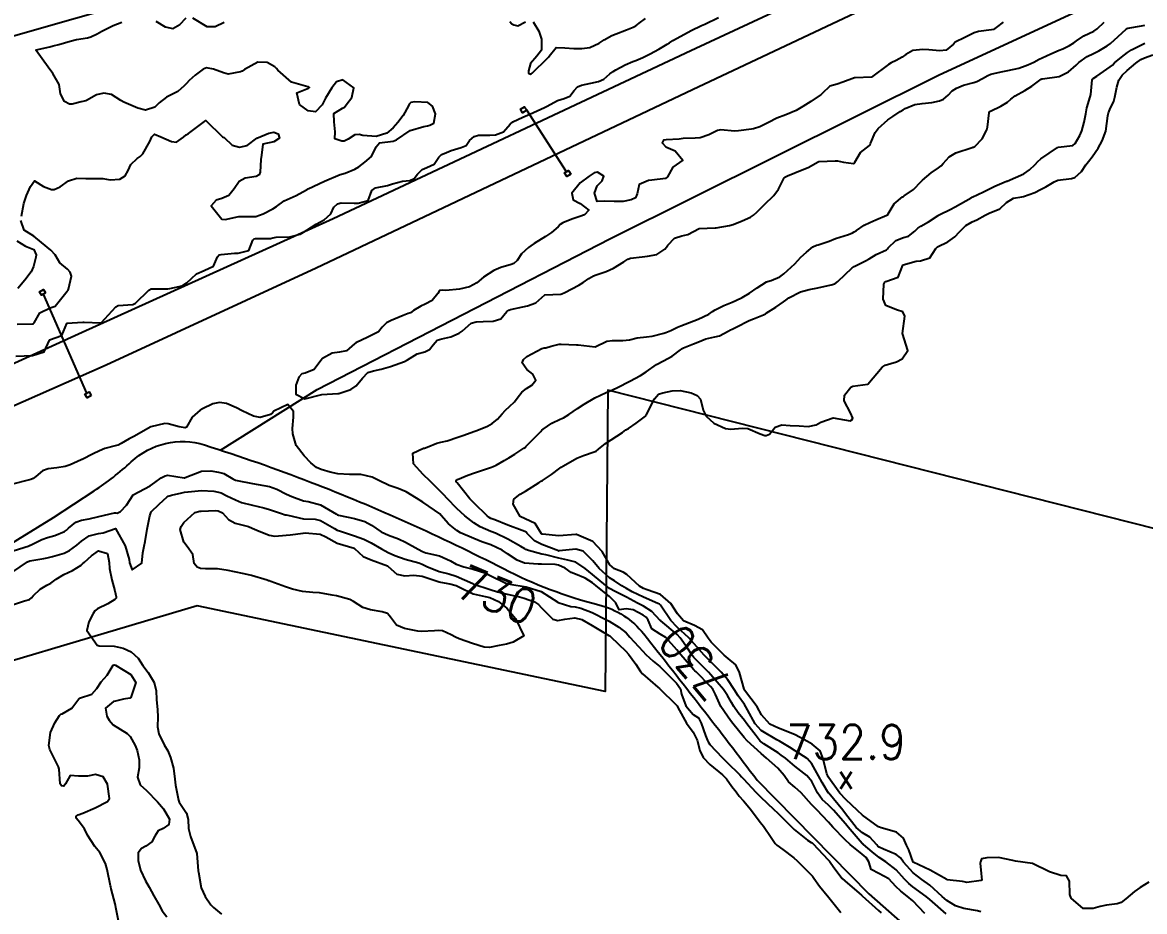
# Model space of a CAD drawing. Header units: metres. Extents: x 307586 to 320046, y 7427249 to 7434250.
# Drawn here: x 315065.7 to 315197.4, y 7432024.5 to 7432128.8 of the extents above; entities that cross this region are included whole.
import ezdxf
from ezdxf.enums import TextEntityAlignment as Align

# ---------------------------------------------------------------- set-up
doc = ezdxf.new("R2010")
doc.units = ezdxf.units.M
doc.header["$MEASUREMENT"] = 0
for name, color, linetype in [('Cotas', 45, 'Continuous'), ('Curvas de Nivel 1m', 11, 'Continuous'), ('Curvas de Nivel 5m', 15, 'Continuous'), ('Divisa', 42, 'FENCELINE2'), ('Hidrografia', 140, 'Continuous'), ('Linha Férrea', 20, 'Continuous'), ('Pontos Cotados', 45, 'Continuous'), ('Portico', 45, 'Continuous'), ('Vias Primárias', 230, 'Continuous')]:
    doc.layers.add(name, color=color, linetype=linetype)
doc.styles.add('Style-STANDARD', font='STANDARD.shx')
doc.linetypes.add('FENCELINE2', pattern='A,0.25,-0.1,[132,ltypeshp.shx,S=0.1,R=0,X=-0.1,Y=0],-0.1,1', length=1.45)

# ---------------------------------------------------------------- blocks, each defined once
blk = doc.blocks.new('ELVTXT_135')
at = {"layer": 'Pontos Cotados', "linetype": 'Continuous', "style": 'Style-STANDARD'}
for s, height, p in [('732.9', 4, (0, 4)), ('x', 3, (0, 0))]:
    blk.add_text(s, height=height, dxfattribs=at).set_placement(p, align=Align.MIDDLE_CENTER)

msp = doc.modelspace()

# ---------------------------------------------------------------- linework, layer by layer
at = {"layer": 'Curvas de Nivel 1m', "flags": 128}
for points, elevation in [([(315064.98, 7432089.64), (315066.91, 7432089.73), (315068.3, 7432090.15), (315068.9, 7432091.52), (315068.92, 7432091.54), (315068.93, 7432091.55), (315070.36, 7432092.08), (315070.95, 7432093.49), (315070.96, 7432093.5), (315072.81, 7432093.62), (315072.96, 7432093.63), (315074.88, 7432093.54), (315074.96, 7432093.57), (315076.69, 7432095.42), (315076.98, 7432095.6), (315078.67, 7432095.72), (315078.99, 7432095.86), (315080.55, 7432097.38), (315080.85, 7432097.53), (315081.01, 7432097.54), (315082.8, 7432097.56), (315083.01, 7432097.57), (315084.46, 7432097.89), (315085.02, 7432098.23), (315085.57, 7432098.77), (315086.17, 7432099.31), (315087.04, 7432099.68), (315088.13, 7432100.2), (315088.6, 7432101.28), (315088.82, 7432101.52), (315089.06, 7432101.58), (315090.6, 7432101.71), (315091.06, 7432101.74), (315092.29, 7432102.02), (315092.78, 7432103.23), (315092.91, 7432103.4), (315093.08, 7432103.44), (315094.84, 7432103.46), (315095.09, 7432103.51), (315095.49, 7432103.61), (315097.09, 7432103.65), (315098.31, 7432103.95), (315099.1, 7432104.41), (315100.19, 7432105.14), (315101.11, 7432105.63), (315101.91, 7432106.33), (315102.27, 7432107.12), (315102.71, 7432107.53), (315103.13, 7432107.63), (315104.64, 7432107.59), (315105.13, 7432107.58), (315106.3, 7432107.9), (315106.73, 7432109.07), (315107.16, 7432109.38), (315108.54, 7432109.66), (315109.16, 7432109.84), (315110.31, 7432110.17), (315111.17, 7432110.25), (315111.69, 7432110.48), (315112.07, 7432111), (315112.64, 7432111.54), (315113.18, 7432111.77), (315114.03, 7432112.15), (315114.58, 7432112.98), (315114.9, 7432113.28), (315115.21, 7432113.43), (315116.04, 7432113.78), (315117.21, 7432114.13), (315117.79, 7432114.36), (315118.19, 7432114.93), (315118.73, 7432115.42), (315119.23, 7432115.56), (315120.57, 7432115.57), (315121.23, 7432115.6), (315122.18, 7432115.95), (315122.95, 7432116.87), (315123.26, 7432117.14), (315124.45, 7432117.67), (315125.26, 7432118.02), (315126.99, 7432118.82), (315127.27, 7432118.97), (315128.48, 7432119.61), (315129.28, 7432119.86), (315129.94, 7432120.14), (315130.45, 7432120.79), (315130.85, 7432121.24), (315131.3, 7432121.42), (315132.42, 7432121.65), (315133.31, 7432121.86), (315133.94, 7432122.12), (315134.64, 7432122.74), (315135.01, 7432123.05), (315135.33, 7432123.24), (315136.43, 7432123.81), (315137.34, 7432124.21), (315137.69, 7432124.34), (315138.49, 7432124.69), (315139.07, 7432124.96), (315139.35, 7432125.1), (315140.37, 7432125.65), (315141.37, 7432126.25), (315141.62, 7432126.41), (315142.03, 7432126.65), (315143.38, 7432127.42), (315144.18, 7432127.83), (315145.39, 7432128.42), (315145.78, 7432128.6), (315147.4, 7432129.36)], 729), ([(315081.39, 7432128.95), (315082.47, 7432128.27), (315083.37, 7432128.07), (315084.19, 7432128.53), (315084.95, 7432129.33)], 728), ([(315085.67, 7432129.33), (315087.38, 7432128.32), (315088.35, 7432128.32), (315089.39, 7432128.83)], 728), ([(315125.63, 7432128.85), (315126.3, 7432127.76), (315126.63, 7432126.83), (315126.64, 7432125.55), (315126.08, 7432124.84), (315125.33, 7432123.96), (315125.08, 7432123.09), (315125.1, 7432122.85), (315125.32, 7432122.73), (315125.42, 7432122.75), (315125.53, 7432122.85), (315127.34, 7432124.58), (315127.46, 7432124.7), (315127.53, 7432124.82), (315128.34, 7432125.83), (315129.36, 7432125.79), (315130.43, 7432125.72), (315131.36, 7432125.73), (315132.28, 7432125.85), (315133.37, 7432126.34), (315133.62, 7432126.5), (315133.96, 7432126.74), (315134.86, 7432127.26), (315135.38, 7432127.46), (315136.6, 7432127.93), (315137.39, 7432128.24), (315137.7, 7432128.39), (315138.08, 7432128.69), (315138.83, 7432129.25)], 728), ([(315065.62, 7432106.07), (315065.92, 7432107.56), (315066.2, 7432108.49), (315066.67, 7432109.55), (315067.16, 7432110.21), (315068.2, 7432109.53), (315069.15, 7432109.19), (315069.45, 7432109.21), (315070.18, 7432109.5), (315071.16, 7432110.19), (315072.11, 7432110.53), (315073.16, 7432110.47), (315074.12, 7432110.5), (315075.16, 7432110.47), (315076.04, 7432110.31), (315077.16, 7432110.42), (315077.8, 7432110.78), (315078.12, 7432111.41), (315078.45, 7432112.14), (315079.19, 7432112.83), (315079.53, 7432113.06), (315079.87, 7432113.39), (315080.67, 7432114.83), (315080.92, 7432115.37), (315081.23, 7432115.7), (315081.99, 7432115.36), (315083.22, 7432114.82), (315083.8, 7432114.76), (315084.62, 7432115.34), (315084.96, 7432115.6), (315085.23, 7432115.77), (315087.24, 7432117.3), (315089.22, 7432115.37), (315089.28, 7432115.33), (315089.41, 7432115.28), (315090.34, 7432114.39), (315091.21, 7432114.17), (315092.1, 7432114.35), (315093.22, 7432115.23), (315094.64, 7432115.8), (315095.23, 7432115.92), (315095.73, 7432115.71), (315095.89, 7432115.2), (315095.22, 7432114.77), (315093.92, 7432114.51), (315093.76, 7432113.22), (315093.72, 7432112.7), (315093.62, 7432111.23), (315093.5, 7432110.9), (315093.17, 7432110.71), (315091.87, 7432110.54), (315091.16, 7432110.12), (315090.57, 7432109.26), (315089.93, 7432108.48), (315089.14, 7432108.13), (315088.47, 7432107.95), (315087.87, 7432107.29), (315089.11, 7432105.7), (315089.51, 7432105.67), (315091.11, 7432106.01), (315092.34, 7432106.01), (315093.11, 7432106.03), (315093.99, 7432106.35), (315095.12, 7432106.93), (315095.54, 7432107.2), (315096.44, 7432107.88), (315097.14, 7432108.17), (315097.84, 7432108.47), (315099.07, 7432109.16), (315099.15, 7432109.21), (315099.26, 7432109.26), (315101.16, 7432110.17), (315103, 7432110.94), (315103.17, 7432110.98), (315103.58, 7432111.11), (315104.71, 7432111.56), (315105.18, 7432111.86), (315105.88, 7432112.4), (315106.68, 7432113.07), (315107.21, 7432114.21), (315107.62, 7432114.66), (315109.22, 7432114.87), (315109.63, 7432115.03), (315111.23, 7432116.11), (315112.82, 7432116.58), (315113.24, 7432116.65), (315113.51, 7432116.72), (315113.98, 7432116.98), (315114.17, 7432118.07), (315113.85, 7432118.98), (315113.28, 7432119.41), (315111.75, 7432119.49), (315111.28, 7432119.38), (315111.1, 7432119.2), (315111.01, 7432119.02), (315110.4, 7432117.88), (315109.78, 7432117.03), (315109.24, 7432116.42), (315108.48, 7432115.8), (315107.23, 7432115.39), (315105.68, 7432115.53), (315105.23, 7432115.64), (315104.72, 7432115.6), (315103.95, 7432115.1), (315103.46, 7432114.87), (315103.22, 7432114.86), (315102.38, 7432115.12), (315102.41, 7432115.94), (315102.3, 7432117.12), (315102.26, 7432118.11), (315103.27, 7432118.72), (315103.53, 7432118.85), (315103.7, 7432119.11), (315104.38, 7432120), (315104.6, 7432121.1), (315103.31, 7432122.06), (315102.59, 7432121.83), (315102.02, 7432121.13), (315101.28, 7432119.89), (315100.88, 7432119.14), (315100.1, 7432118.31), (315099.26, 7432118.41), (315098.22, 7432119.17), (315097.94, 7432120.52), (315099.29, 7432121.08), (315099.4, 7432121.16), (315099.29, 7432121.22), (315099.22, 7432121.23), (315097.3, 7432121.79), (315095.71, 7432123.2), (315095.52, 7432123.4), (315095.33, 7432123.56), (315094.46, 7432124.09), (315093.33, 7432124.13), (315091.77, 7432123.25), (315091.5, 7432123.07), (315091.32, 7432122.98), (315089.87, 7432122.71), (315089.32, 7432122.87), (315088.14, 7432123.29), (315087.32, 7432123.47), (315086.94, 7432123.31), (315086.01, 7432122.62), (315085.3, 7432121.97), (315085, 7432121.63), (315084.72, 7432121.34), (315083.95, 7432120.68), (315083.28, 7432120.32), (315082.63, 7432120.01), (315081.77, 7432119.37), (315081.53, 7432119.11), (315081.26, 7432118.84), (315080.16, 7432118.49), (315079.26, 7432118.72), (315077.62, 7432119.42), (315077.28, 7432119.63), (315076.19, 7432120.35), (315075.28, 7432120.5), (315074.43, 7432120.31), (315073.27, 7432119.64), (315073.16, 7432119.59), (315072.63, 7432119.48), (315071.56, 7432119.19), (315071.27, 7432119.19), (315070.66, 7432119.5), (315070.19, 7432120.42), (315070.03, 7432121.51), (315069.31, 7432122.8), (315068.74, 7432123.53), (315067.34, 7432125.49), (315067.32, 7432125.52), (315067.31, 7432125.54), (315067.34, 7432125.58), (315068.94, 7432125.94), (315069.35, 7432126.03), (315070.02, 7432126.18), (315071.35, 7432126.58), (315072.07, 7432126.77), (315073.36, 7432126.97), (315073.75, 7432127.08), (315074.51, 7432127.46), (315075.06, 7432127.76), (315075.37, 7432127.92), (315076.39, 7432128.42), (315077.38, 7432128.8)], 728), ([(315180.77, 7432128.82), (315179.96, 7432128.19), (315179.63, 7432127.96), (315179.39, 7432127.9), (315177.87, 7432127.73), (315177.39, 7432127.58), (315176.03, 7432126.9), (315175.38, 7432126.58), (315175.16, 7432126.46), (315174.96, 7432126.25), (315174.09, 7432125.53), (315173.36, 7432125.46), (315172.07, 7432125.59), (315171.36, 7432125.62), (315170.19, 7432125.49), (315169.35, 7432125.04), (315168.94, 7432124.73), (315168.22, 7432124.33), (315167.64, 7432124.04), (315167.34, 7432123.86), (315165.32, 7432122.37), (315163.42, 7432122.29), (315163.32, 7432122.27), (315161.96, 7432121.77), (315161.31, 7432121.55), (315160.43, 7432121.31), (315159.53, 7432120.44), (315159.41, 7432120.32), (315159.29, 7432120.25), (315158.21, 7432119.52), (315157.28, 7432118.93), (315156.5, 7432118.47), (315155.27, 7432117.93), (315154.22, 7432117.54), (315153.26, 7432117.04), (315152.23, 7432116.53), (315151.49, 7432116.3), (315151.25, 7432116.26), (315149.72, 7432116.08), (315149.25, 7432116.05), (315147.64, 7432116.18), (315147.25, 7432116.13), (315146.24, 7432115.6), (315145.23, 7432115.24), (315144.65, 7432115.2), (315143.23, 7432115.17), (315142.77, 7432115.1), (315141.23, 7432115.03), (315140.93, 7432114.96), (315140.77, 7432114.66), (315141.22, 7432114.19), (315142.31, 7432113.74), (315143.2, 7432112.63), (315142.02, 7432111.82), (315141.41, 7432110.66), (315141.17, 7432110.49), (315139.57, 7432110.27), (315139.17, 7432110.23), (315138.08, 7432109.78), (315137.84, 7432108.69), (315137.64, 7432108.21), (315137.15, 7432107.97), (315136.2, 7432107.77), (315135.14, 7432107.79), (315134.05, 7432107.84), (315133.14, 7432107.77), (315132.84, 7432108.75), (315133.16, 7432109.63), (315133.72, 7432110.19), (315133.95, 7432110.74), (315133.18, 7432111.24), (315132.78, 7432111.16), (315132.22, 7432110.76), (315131.16, 7432109.98), (315130.18, 7432108.78), (315130.34, 7432107.98), (315131.14, 7432107.54), (315132.19, 7432106.76), (315131.67, 7432106.22), (315131.12, 7432106.02), (315130.19, 7432105.71), (315129.11, 7432105.27), (315128.81, 7432105.1), (315128.57, 7432104.81), (315127.78, 7432104.13), (315127.09, 7432103.68), (315125.78, 7432102.84), (315125.36, 7432102.57), (315125.08, 7432102.37), (315124.29, 7432101.63), (315123.77, 7432100.86), (315123.39, 7432100.52), (315123.05, 7432100.39), (315121.87, 7432100.05), (315121.04, 7432099.7), (315119.83, 7432098.91), (315119.03, 7432098.25), (315118.19, 7432097.76), (315117.02, 7432097.5), (315115.4, 7432097.35), (315115.02, 7432097.38), (315114.66, 7432097.33), (315114.45, 7432096.98), (315113.81, 7432096.17), (315112.99, 7432095.73), (315112.48, 7432095.5), (315111.62, 7432095), (315111.25, 7432094.73), (315110.98, 7432094.63), (315110.38, 7432094.42), (315108.97, 7432093.81), (315108.45, 7432093.56), (315107.93, 7432093.05), (315107.5, 7432092.51), (315106.95, 7432092.22), (315106.18, 7432091.83), (315104.93, 7432091.23), (315104.83, 7432091.19), (315104.69, 7432091.09), (315103.76, 7432090.26), (315102.92, 7432090.1), (315102.05, 7432089.99), (315100.92, 7432089.37), (315100.74, 7432089.13), (315099.96, 7432088.08), (315098.89, 7432087.66), (315098.5, 7432087.56), (315098.17, 7432087.17), (315097.8, 7432086.24), (315097.79, 7432085.17), (315098.86, 7432084.64), (315100.86, 7432085.13), (315102.73, 7432085.25), (315102.86, 7432085.27), (315104.25, 7432085.72), (315104.87, 7432086.17), (315105.64, 7432087.08), (315106.25, 7432087.71), (315106.9, 7432087.94), (315107.82, 7432088.13), (315108.9, 7432088.42), (315110.56, 7432089.02), (315110.92, 7432089.22), (315112.02, 7432089.9), (315112.92, 7432090.17), (315113.49, 7432090.42), (315113.92, 7432090.98), (315114.4, 7432091.52), (315114.94, 7432091.67), (315116, 7432091.9), (315116.95, 7432092.35), (315117.31, 7432092.58), (315117.71, 7432092.93), (315118.38, 7432093.51), (315118.97, 7432093.69), (315119.79, 7432093.73), (315120.97, 7432093.75), (315121.84, 7432094.02), (315122.57, 7432094.87), (315122.8, 7432095.05), (315122.99, 7432095.11), (315124.42, 7432095.43), (315124.99, 7432095.56), (315125.94, 7432095.9), (315127.01, 7432096.82), (315128.9, 7432096.92), (315129.01, 7432096.95), (315129.34, 7432097.11), (315131.02, 7432097.96), (315131.52, 7432098.27), (315132.19, 7432098.76), (315132.73, 7432099.06), (315133.04, 7432099.18), (315134.19, 7432099.59), (315135.05, 7432099.97), (315136.28, 7432100.71), (315136.74, 7432101.02), (315137.06, 7432101.14), (315138.43, 7432101.31), (315139.06, 7432101.36), (315140.16, 7432101.57), (315141.08, 7432102.18), (315141.3, 7432102.43), (315141.45, 7432102.65), (315142.23, 7432103.5), (315143.09, 7432103.76), (315143.8, 7432103.92), (315145.1, 7432104.61), (315147, 7432104.69), (315147.1, 7432104.7), (315148.69, 7432104.98), (315149.11, 7432105.09), (315150.17, 7432105.5), (315151.12, 7432105.95), (315151.47, 7432106.19), (315151.87, 7432106.53), (315153.15, 7432107.79), (315153.51, 7432108.15), (315153.87, 7432108.5), (315154.44, 7432109.22), (315155.05, 7432110.49), (315155.09, 7432110.57), (315155.18, 7432110.64), (315155.47, 7432110.78), (315157.19, 7432111.49), (315157.89, 7432111.76), (315159.08, 7432112.44), (315159.16, 7432112.48), (315159.2, 7432112.49), (315161.07, 7432112.55), (315161.2, 7432112.57), (315161.35, 7432112.57), (315162.05, 7432112.41), (315163.2, 7432112.23), (315163.31, 7432112.28), (315163.38, 7432112.39), (315164.04, 7432113.55), (315165.08, 7432114.37), (315165.16, 7432114.44), (315165.23, 7432114.6), (315165.75, 7432115.86), (315166.11, 7432116.36), (315167.26, 7432117.36), (315167.84, 7432117.76), (315168.71, 7432118.33), (315169.05, 7432118.55), (315169.28, 7432118.68), (315170.43, 7432119.16), (315171.28, 7432119.28), (315172.39, 7432119.39), (315173.29, 7432119.58), (315173.77, 7432119.78), (315174.31, 7432120.26), (315174.8, 7432120.76), (315175.31, 7432121.07), (315176.14, 7432121.41), (315177.32, 7432121.74), (315177.67, 7432121.86), (315178.34, 7432122.21), (315178.96, 7432122.57), (315179.33, 7432122.7), (315180.53, 7432122.99), (315181.33, 7432123.15), (315182.6, 7432123.43), (315183.34, 7432123.69), (315183.67, 7432123.81), (315184.38, 7432124.14), (315185, 7432124.48), (315185.35, 7432124.65), (315186.38, 7432125.09), (315187.36, 7432125.52), (315187.76, 7432125.7), (315188.55, 7432126.09), (315189.06, 7432126.4), (315189.38, 7432126.63), (315190.25, 7432127.21), (315191.39, 7432127.75), (315191.81, 7432128.05), (315192.64, 7432128.81)], 729), ([(315122.9, 7432128.88), (315123.15, 7432128.63), (315123.39, 7432128.49), (315123.86, 7432128.4), (315124.74, 7432128.86)], 728), ([(315178.15, 7432024.49), (315177.77, 7432024.59), (315176.15, 7432024.85), (315175.2, 7432025.19), (315174.17, 7432025.79), (315173.6, 7432026.26), (315172.19, 7432027.59), (315171.25, 7432028.28), (315170.2, 7432029.06), (315169.1, 7432030.31), (315168.73, 7432030.82), (315168.23, 7432031.21), (315166.74, 7432031.83), (315166.24, 7432032.08), (315166.09, 7432032.19), (315165.95, 7432032.34), (315165.12, 7432033.22), (315164.26, 7432033.75), (315163.55, 7432034.38), (315162.29, 7432035.98), (315161.95, 7432036.39), (315160.31, 7432038.38), (315160.3, 7432038.4), (315159.54, 7432039.63), (315159.13, 7432040.43), (315158.35, 7432041.85), (315157.78, 7432042.45), (315156.37, 7432043.36), (315155.71, 7432043.8), (315154.55, 7432044.49), (315154.38, 7432044.57), (315154.24, 7432044.64), (315152.4, 7432045.74), (315151.69, 7432046.52), (315150.77, 7432048.18), (315150.6, 7432048.53), (315150.44, 7432048.78), (315149.69, 7432049.79), (315149.22, 7432050.55), (315148.47, 7432051.67), (315147.7, 7432052.57), (315146.5, 7432053.79), (315146.1, 7432054.19), (315145.7, 7432054.59), (315144.52, 7432055.92), (315143.89, 7432056.62), (315142.55, 7432057.86), (315141.78, 7432058.64), (315140.57, 7432060.45), (315140.48, 7432060.56), (315140.28, 7432060.65), (315138.58, 7432061.37), (315137.27, 7432062.02), (315136.6, 7432062.38), (315136.05, 7432062.71), (315135.18, 7432063.29), (315134.61, 7432063.66), (315133.38, 7432064.74), (315132.64, 7432065.64), (315131.52, 7432066.76), (315130.66, 7432067.02), (315128.71, 7432066.8), (315128.66, 7432066.79), (315128.62, 7432066.8), (315126.66, 7432067.55), (315125.82, 7432067.98), (315124.95, 7432068.85), (315124.82, 7432068.99), (315124.68, 7432069.07), (315124.35, 7432069.18), (315122.68, 7432069.83), (315121.13, 7432070.44), (315120.69, 7432070.62), (315120.5, 7432070.71), (315120.25, 7432070.9), (315118.72, 7432072.4), (315118.23, 7432072.92), (315116.74, 7432074.78), (315116.66, 7432074.86), (315116.61, 7432074.94), (315116.6, 7432075.08), (315116.75, 7432075.19), (315118, 7432075.68), (315118.76, 7432075.97), (315119.46, 7432076.21), (315120.77, 7432076.62), (315120.96, 7432076.7), (315121.3, 7432076.88), (315122.24, 7432077.41), (315122.78, 7432077.74), (315123.48, 7432078.17), (315124.55, 7432078.85), (315124.69, 7432078.95), (315124.79, 7432079.05), (315126.56, 7432080.82), (315126.68, 7432080.96), (315126.82, 7432081.08), (315127.83, 7432081.8), (315128.83, 7432082.25), (315129.22, 7432082.41), (315129.84, 7432082.79), (315130.85, 7432083.5), (315131.62, 7432084), (315132.86, 7432084.75), (315134.22, 7432085.39), (315134.88, 7432085.65), (315135.61, 7432085.99), (315136.89, 7432086.66), (315136.92, 7432086.67), (315136.98, 7432086.7), (315138.22, 7432087.36), (315138.9, 7432087.82), (315140.11, 7432088.66), (315140.92, 7432089.08), (315141.94, 7432089.63), (315142.93, 7432090.39), (315143.06, 7432090.5), (315143.28, 7432090.63), (315144.45, 7432091.11), (315144.94, 7432091.3), (315145.89, 7432091.66), (315146.95, 7432091.92), (315147.49, 7432092.04), (315148.53, 7432092.56), (315148.8, 7432092.73), (315148.97, 7432092.8), (315149.45, 7432093.03), (315150.98, 7432093.81), (315151.47, 7432094.03), (315152.65, 7432094.51), (315152.88, 7432094.61), (315152.99, 7432094.68), (315154.09, 7432095.4), (315155.01, 7432096.01), (315155.28, 7432096.22), (315155.64, 7432096.48), (315157.02, 7432097.18), (315158.02, 7432097.46), (315159.03, 7432097.65), (315160.61, 7432098), (315161.03, 7432098.13), (315161.4, 7432098.41), (315163.05, 7432100), (315163.28, 7432100.15), (315163.76, 7432100.38), (315164.63, 7432100.81), (315165.06, 7432101.06), (315165.88, 7432101.55), (315167.08, 7432102.13), (315167.2, 7432102.22), (315167.3, 7432102.34), (315168.2, 7432103.22), (315169.1, 7432103.57), (315169.68, 7432103.73), (315170.41, 7432104.31), (315170.75, 7432104.66), (315171.11, 7432104.89), (315172, 7432105.4), (315173.13, 7432106.16), (315173.2, 7432106.2), (315173.35, 7432106.27), (315174.55, 7432106.84), (315175.14, 7432107.17), (315177.02, 7432108.22), (315177.15, 7432108.29), (315178.46, 7432108.91), (315179.17, 7432109.26), (315179.78, 7432109.58), (315181.18, 7432110.16), (315181.2, 7432110.16), (315181.26, 7432110.18), (315183.19, 7432111.02), (315183.86, 7432111.48), (315184.51, 7432112.14), (315184.85, 7432112.49), (315185.21, 7432112.79), (315187.16, 7432114.1), (315187.2, 7432114.13), (315187.22, 7432114.14), (315188.95, 7432114.36), (315189.23, 7432114.57), (315189.78, 7432115.54), (315189.99, 7432116.07), (315190.27, 7432117.07), (315190.48, 7432118.07), (315190.6, 7432118.75), (315190.99, 7432120.06), (315191.05, 7432120.32), (315191.22, 7432122.06), (315191.25, 7432122.13), (315191.32, 7432122.2), (315191.75, 7432122.47), (315193.34, 7432123.59), (315193.58, 7432123.79), (315193.83, 7432124.03), (315194.65, 7432124.72), (315195.36, 7432125.27), (315195.81, 7432125.56), (315196.69, 7432125.99), (315197.38, 7432126.36)], 731), ([(315197.87, 7432027.96), (315196.84, 7432027.32), (315196.18, 7432026.86), (315195.15, 7432026), (315194.6, 7432025.57), (315194.16, 7432025.41), (315192.91, 7432025.27), (315192.16, 7432025.12), (315191.33, 7432024.86), (315190.16, 7432024.86), (315188.74, 7432026.07), (315188.59, 7432026.49), (315188.55, 7432028.07), (315188.2, 7432028.68), (315187.54, 7432028.75), (315186.21, 7432029.15), (315184.22, 7432030.13), (315182.23, 7432030.4), (315181.89, 7432030.49), (315180.23, 7432030.83), (315178.84, 7432030.8), (315178.23, 7432030.68), (315178.1, 7432030.33), (315178.08, 7432030.2), (315178.2, 7432028.97), (315178.27, 7432028.2), (315178.19, 7432028.14), (315176.5, 7432027.91), (315176.19, 7432027.98), (315176, 7432028.03), (315174.19, 7432028.23), (315174.15, 7432028.25), (315172.21, 7432029.38), (315170.22, 7432030.29), (315169.69, 7432031.75), (315169.43, 7432032.3), (315169.08, 7432033.13), (315168.26, 7432033.83), (315166.47, 7432034.34), (315166.26, 7432034.4), (315166.16, 7432034.45), (315164.28, 7432035.8), (315163.68, 7432036.38), (315162.31, 7432037.65), (315161.62, 7432038.4), (315160.33, 7432040.18), (315160.24, 7432040.32), (315160.19, 7432040.41), (315160.1, 7432040.65), (315159.66, 7432042.42), (315159.3, 7432043.36), (315158.38, 7432044.14), (315157.83, 7432044.45), (315156.39, 7432045.23), (315155.13, 7432045.75), (315154.41, 7432046.03), (315153.39, 7432046.5), (315152.42, 7432047.58), (315151.9, 7432048.52), (315150.45, 7432050.48), (315150.43, 7432050.51), (315150.42, 7432050.53), (315150.38, 7432050.61), (315149.83, 7432052.54), (315149.4, 7432053.45), (315148.5, 7432054.2), (315148.03, 7432054.56), (315146.53, 7432056.11), (315146.19, 7432056.59), (315145.49, 7432057.54), (315144.55, 7432058.05), (315143.28, 7432058.62), (315142.56, 7432059.42), (315141.79, 7432060.64), (315140.59, 7432061.7), (315139.02, 7432062.25), (315138.6, 7432062.4), (315138.13, 7432062.68), (315136.62, 7432064.05), (315136.22, 7432064.3), (315135.17, 7432064.72), (315134.63, 7432065.17), (315133.73, 7432066.74), (315132.66, 7432067.89), (315130.72, 7432068.72), (315130.67, 7432068.73), (315130.63, 7432068.73), (315128.67, 7432068.57), (315126.74, 7432068.75), (315126.67, 7432068.77), (315126.64, 7432068.79), (315126.61, 7432068.82), (315125.87, 7432070.01), (315124.69, 7432070.58), (315124.13, 7432070.86), (315123.28, 7432072.3), (315123.37, 7432072.86), (315124.13, 7432073.45), (315124.73, 7432073.83), (315126.34, 7432074.83), (315126.59, 7432074.98), (315126.75, 7432075.08), (315127.79, 7432075.77), (315128.77, 7432076.51), (315128.94, 7432076.63), (315129.2, 7432076.79), (315130.78, 7432077.67), (315131.54, 7432078), (315132.79, 7432078.41), (315133.03, 7432078.51), (315133.32, 7432078.74), (315134.13, 7432079.4), (315134.8, 7432079.85), (315136.12, 7432080.71), (315136.53, 7432080.99), (315136.82, 7432081.18), (315137.74, 7432081.78), (315138.84, 7432082.6), (315138.87, 7432082.65), (315138.88, 7432082.68), (315138.9, 7432082.74), (315139.87, 7432084.66), (315140.36, 7432085.17), (315140.87, 7432085.36), (315141.96, 7432085.56), (315142.88, 7432085.6), (315144.16, 7432085.33), (315144.87, 7432085.03), (315145.26, 7432084.6), (315145.58, 7432083.33), (315145.92, 7432082.59), (315146.83, 7432081.79), (315148.22, 7432081.16), (315148.82, 7432081.09), (315150.15, 7432081.22), (315150.82, 7432081.17), (315152.26, 7432080.52), (315152.81, 7432080.34), (315152.98, 7432080.33), (315153.35, 7432080.5), (315154.02, 7432081.31), (315154.83, 7432081.58), (315155.79, 7432081.52), (315156.83, 7432081.46), (315157.89, 7432081.39), (315158.83, 7432081.61), (315159.37, 7432081.9), (315160.84, 7432082.41), (315162.84, 7432082.08), (315163.04, 7432082.18), (315163.14, 7432082.39), (315162.85, 7432082.98), (315162.11, 7432084.4), (315162.18, 7432085.09), (315162.89, 7432086), (315163.14, 7432086.13), (315164.89, 7432086.37), (315166.57, 7432088.35), (315166.92, 7432088.57), (315168.26, 7432088.99), (315168.92, 7432089.32), (315169.6, 7432090.31), (315168.96, 7432092.32), (315169.23, 7432094.32), (315168.99, 7432094.86), (315168.25, 7432095.07), (315167, 7432095.58), (315166.68, 7432096.34), (315166.77, 7432098.08), (315166.9, 7432098.34), (315167.03, 7432098.4), (315168.46, 7432098.91), (315169.01, 7432100.32), (315169.03, 7432100.35), (315169.05, 7432100.37), (315170.58, 7432100.79), (315171.06, 7432100.82), (315172.17, 7432101.18), (315172.88, 7432102.27), (315173.09, 7432102.48), (315174.29, 7432103.06), (315175.1, 7432103.65), (315175.64, 7432104.24), (315176.38, 7432104.96), (315177.12, 7432105.41), (315177.7, 7432105.64), (315178.68, 7432106.2), (315178.98, 7432106.35), (315179.13, 7432106.4), (315180.39, 7432106.94), (315181.15, 7432107.65), (315182, 7432108.17), (315182.96, 7432108.35), (315183.16, 7432108.38), (315184.47, 7432108.83), (315185.17, 7432109.19), (315185.79, 7432109.51), (315186.75, 7432110.11), (315187.18, 7432110.27), (315188.8, 7432110.47), (315189.19, 7432110.6), (315189.97, 7432111.3), (315190.46, 7432112.07), (315190.79, 7432112.48), (315191.21, 7432113.01), (315191.9, 7432114.05), (315192.4, 7432114.88), (315192.83, 7432116.04), (315193.06, 7432117.82), (315193.09, 7432118.03), (315193.13, 7432118.18), (315193.28, 7432118.58), (315193.75, 7432119.57), (315193.88, 7432120.02), (315194.12, 7432121.21), (315194.33, 7432122.02), (315194.73, 7432122.61), (315195.33, 7432123.13), (315196.35, 7432123.99), (315196.91, 7432124.43), (315197.35, 7432124.63), (315198.33, 7432125)], 732), ([(315065.13, 7432093.4), (315066.96, 7432093.42), (315067.05, 7432093.46), (315067.12, 7432093.54), (315067.78, 7432094.73), (315068.98, 7432095.3), (315069.57, 7432095.51), (315071, 7432097.27), (315071.09, 7432097.4), (315071.13, 7432097.49), (315071.5, 7432099.01), (315071.34, 7432099.49), (315071.04, 7432099.83), (315070.14, 7432100.6), (315069.56, 7432101.51), (315069.06, 7432102.08), (315067.32, 7432103.54), (315067.08, 7432103.7), (315065.95, 7432104.42), (315065.56, 7432105.56)], 728), ([(315065.08, 7432103.19), (315066.08, 7432102.54), (315067.06, 7432102.15), (315067.34, 7432101.54), (315067.32, 7432101.27), (315067.04, 7432100.16), (315066.76, 7432099.54), (315066, 7432098.57), (315065.18, 7432097.57)], 728), ([(315171.59, 7432024.28), (315170.16, 7432025.76), (315169.52, 7432026.3), (315168.76, 7432026.89), (315168.18, 7432027.45), (315167.35, 7432028.33), (315166.2, 7432028.99), (315165.29, 7432029.43), (315165.01, 7432030.36), (315164.71, 7432030.85), (315164.23, 7432031.25), (315162.84, 7432032.38), (315162.25, 7432032.94), (315160.81, 7432034.4), (315160.27, 7432034.99), (315158.9, 7432036.43), (315158.6, 7432036.74), (315158.3, 7432037.08), (315157.08, 7432038.45), (315156.32, 7432039.08), (315155.59, 7432039.73), (315155.08, 7432040.48), (315154.35, 7432041.33), (315153.01, 7432042.5), (315152.37, 7432043.05), (315150.75, 7432044.53), (315150.39, 7432044.92), (315149.08, 7432046.55), (315148.79, 7432046.93), (315148.42, 7432047.42), (315147.66, 7432048.57), (315147.04, 7432049.98), (315146.72, 7432050.58), (315146.46, 7432050.9), (315144.75, 7432052.61), (315144.62, 7432052.74), (315144.49, 7432052.87), (315142.97, 7432054.63), (315142.51, 7432055.2), (315141.19, 7432056.64), (315140.54, 7432057.04), (315139.55, 7432057.68), (315139.13, 7432058.67), (315138.91, 7432059.02), (315138.56, 7432059.26), (315137.36, 7432059.89), (315136.57, 7432060.02), (315135.74, 7432059.89), (315135.35, 7432060.72), (315134.58, 7432061.45), (315132.98, 7432062.75), (315132.61, 7432063.06), (315131.75, 7432063.62), (315130.62, 7432064.09), (315130.11, 7432064.27), (315129.41, 7432064.79), (315128.63, 7432065.15), (315128.21, 7432065.23), (315126.63, 7432065.24), (315126.22, 7432065.24), (315124.63, 7432065.36), (315123.78, 7432065.71), (315122.65, 7432066.48), (315122, 7432066.88), (315120.66, 7432067.51), (315119.64, 7432067.88), (315118.67, 7432068.25), (315117.11, 7432068.94), (315116.68, 7432069.19), (315115.72, 7432069.99), (315114.86, 7432070.97), (315114.7, 7432071.14), (315114.08, 7432071.6), (315112.72, 7432072.52), (315111.96, 7432073), (315110.73, 7432073.72), (315109.82, 7432074.11), (315108.74, 7432074.48), (315107.53, 7432075.05), (315106.75, 7432075.45), (315105.44, 7432075.77), (315104.75, 7432075.77), (315104.1, 7432075.75), (315102.75, 7432075.85), (315101.84, 7432076.03), (315100.76, 7432076.35), (315100.22, 7432076.6), (315099.57, 7432077.15), (315098.77, 7432077.95), (315097.85, 7432079.17), (315097.45, 7432080.53), (315097.42, 7432081.17), (315097.53, 7432082.48), (315097.52, 7432083.17), (315096.85, 7432083.96), (315095.24, 7432083.2), (315095.05, 7432082.99), (315094.84, 7432082.82), (315093.62, 7432082.44), (315092.83, 7432082.61), (315091.52, 7432083.24), (315090.85, 7432083.6), (315089.68, 7432084.1), (315088.85, 7432084.22), (315088.07, 7432084.07), (315086.84, 7432083.46), (315086.58, 7432083.3), (315085.64, 7432082.5), (315084.98, 7432081.33), (315084.81, 7432081.23), (315084.11, 7432081.34), (315082.82, 7432081.72), (315082.44, 7432081.74), (315080.81, 7432081.37), (315078.8, 7432080.21), (315078.25, 7432079.95), (315077.32, 7432079.41), (315076.98, 7432079.22), (315076.79, 7432079.17), (315075.41, 7432078.81), (315074.78, 7432078.56), (315074.03, 7432078.2), (315072.76, 7432077.54), (315072.71, 7432077.52), (315072.62, 7432077.47), (315071.33, 7432076.91), (315070.76, 7432076.7), (315069.77, 7432076.53), (315068.75, 7432076.42), (315068.1, 7432076.18), (315067.31, 7432075.53), (315066.99, 7432075.28), (315066.74, 7432075.18), (315066.25, 7432075.06), (315064.73, 7432074.66)], 729), ([(315064.64, 7432066.82), (315066.52, 7432067.42), (315066.64, 7432067.46), (315066.7, 7432067.48), (315066.83, 7432067.54), (315068.02, 7432068.16), (315068.66, 7432068.36), (315069.55, 7432068.62), (315070.67, 7432069.1), (315070.9, 7432069.25), (315071.16, 7432069.49), (315071.99, 7432070.16), (315072.68, 7432070.4), (315073.56, 7432070.58), (315074.69, 7432070.85), (315076.53, 7432071.26), (315076.69, 7432071.26), (315076.86, 7432071.25), (315077.23, 7432071.41), (315077.93, 7432072.18), (315078.72, 7432073.4), (315080.73, 7432074.42), (315081.26, 7432074.84), (315082, 7432075.36), (315082.47, 7432075.63), (315082.75, 7432075.69), (315084.69, 7432075.38), (315084.74, 7432075.38), (315084.83, 7432075.42), (315086.75, 7432076.16), (315087.85, 7432076.19), (315088.75, 7432076.05), (315089.37, 7432075.89), (315090.41, 7432075.26), (315090.64, 7432075.15), (315090.74, 7432075.12), (315090.92, 7432075.07), (315092.74, 7432074.7), (315093.37, 7432074.59), (315094.73, 7432074.35), (315095.58, 7432074.05), (315096.73, 7432073.46), (315097.33, 7432073.17), (315098.72, 7432072.69), (315099.26, 7432072.61), (315100.71, 7432072.2), (315102.58, 7432071.11), (315102.69, 7432071.04), (315102.8, 7432071.01), (315104.69, 7432070.59), (315105.88, 7432070.26), (315106.68, 7432069.83), (315107.81, 7432069.05), (315108.67, 7432068.64), (315109.86, 7432068.22), (315110.66, 7432067.85), (315112.14, 7432067), (315112.65, 7432066.73), (315113.05, 7432066.59), (315114.64, 7432066.21), (315115.95, 7432065.63), (315116.63, 7432065.27), (315117.53, 7432064.93), (315118.62, 7432064.66), (315119.96, 7432064.24), (315120.61, 7432063.92), (315122.45, 7432063.03), (315122.6, 7432062.97), (315123.15, 7432062.86), (315124.6, 7432062.65), (315124.84, 7432062.61), (315126.59, 7432062.03), (315128.52, 7432060.8), (315128.57, 7432060.77), (315130.08, 7432060.29), (315130.57, 7432060.23), (315131.25, 7432060.08), (315132.56, 7432059.57), (315134.24, 7432058.73), (315134.55, 7432058.57), (315135.71, 7432057.88), (315136.54, 7432057.18), (315137, 7432056.7), (315138.51, 7432055.06), (315138.87, 7432054.67), (315139.72, 7432053.88), (315140.49, 7432053.23), (315141.13, 7432052.64), (315142.46, 7432051.29), (315142.91, 7432050.63), (315143.05, 7432050.02), (315143.57, 7432048.62), (315144.42, 7432047.63), (315145.05, 7432047.23), (315145.35, 7432046.6), (315145.84, 7432045.14), (315146.11, 7432044.58), (315146.19, 7432044.4), (315146.38, 7432044.09), (315147.8, 7432042.57), (315148.36, 7432042.04), (315149.9, 7432040.54), (315150.1, 7432040.31), (315150.33, 7432040.06), (315151.77, 7432038.52), (315152.31, 7432037.96), (315153.88, 7432036.49), (315154.29, 7432036.1), (315155.94, 7432034.46), (315156.1, 7432034.3), (315156.26, 7432034.14), (315157.82, 7432032.87), (315158.24, 7432032.62), (315158.36, 7432032.56), (315158.47, 7432032.44), (315160.22, 7432030.62), (315160.41, 7432030.41), (315160.93, 7432029.68), (315161.9, 7432028.39), (315162.19, 7432028.1), (315163.89, 7432026.66), (315164.17, 7432026.43), (315164.2, 7432026.4), (315164.23, 7432026.37), (315166.15, 7432024.63), (315166.46, 7432024.34)], 729), ([(315064.56, 7432060.49), (315065.96, 7432060.94), (315066.57, 7432061.12), (315066.81, 7432061.3), (315067, 7432061.54), (315067.8, 7432062.32), (315068.59, 7432062.8), (315069.07, 7432063.04), (315069.7, 7432063.5), (315070.61, 7432064.02), (315071.61, 7432064.49), (315072.62, 7432065.14), (315072.8, 7432065.28), (315073.02, 7432065.47), (315073.85, 7432066.24), (315074.64, 7432066.81), (315075.72, 7432066.52), (315075.92, 7432065.43), (315075.95, 7432064.76), (315076.21, 7432063.43), (315076.58, 7432062.11), (315076.74, 7432061.42), (315076.73, 7432061.26), (315076.57, 7432061.11), (315075.74, 7432060.6), (315074.56, 7432060.02), (315074.22, 7432059.79), (315074.03, 7432059.46), (315073.51, 7432058.49), (315073.29, 7432057.46), (315074.51, 7432055.75), (315074.73, 7432055.67), (315076.51, 7432055.64), (315077.55, 7432055.41), (315078.5, 7432054.97), (315079.31, 7432054.21), (315079.84, 7432053.38), (315080.47, 7432052.53), (315081.2, 7432051.36), (315081.42, 7432050.38), (315081.47, 7432049.36), (315081.59, 7432048.18), (315081.62, 7432047.36), (315081.59, 7432046.16), (315081.75, 7432045.36), (315082.37, 7432044.06), (315082.78, 7432043.35), (315083.11, 7432042.58), (315083.47, 7432041.34), (315083.63, 7432040.03), (315083.7, 7432039.34), (315084.05, 7432037.57), (315084.14, 7432037.33), (315084.28, 7432037.1), (315084.99, 7432036.04), (315085.17, 7432035.32), (315085.2, 7432034.26), (315085.45, 7432033.31), (315086.21, 7432031.3), (315086.35, 7432029.3), (315086.37, 7432029.12), (315086.72, 7432027.29), (315087.16, 7432026.28), (315087.82, 7432025.28), (315088.14, 7432024.98), (315089.08, 7432024.21)], 731), ([(315077.01, 7432023.41), (315076.75, 7432024.8), (315076.62, 7432025.42), (315076.16, 7432027.16), (315076.09, 7432027.42), (315076.07, 7432027.51), (315075.69, 7432029.43), (315075.47, 7432030.16), (315074.81, 7432031.43), (315074.22, 7432032.14), (315073.37, 7432033.45), (315073.01, 7432034.21), (315072.26, 7432035.17), (315072.05, 7432035.47), (315072.03, 7432035.71), (315072.27, 7432035.85), (315072.83, 7432036.03), (315074.28, 7432036.67), (315075.73, 7432037.43), (315075.94, 7432037.77), (315075.71, 7432039.43), (315075.2, 7432040.32), (315074.32, 7432040.57), (315073.38, 7432040.4), (315072.32, 7432040.38), (315071.34, 7432040.46), (315070.77, 7432039.49), (315070.6, 7432039.2), (315070.31, 7432039.25), (315070.15, 7432039.49), (315070.03, 7432041.19), (315069.97, 7432041.5), (315069.58, 7432042.26), (315068.95, 7432043.51), (315068.84, 7432043.98), (315069.03, 7432045.51), (315069.53, 7432046.63), (315070.08, 7432047.49), (315070.25, 7432047.65), (315070.41, 7432047.71), (315071.54, 7432048.35), (315072.37, 7432049.47), (315072.4, 7432049.51), (315072.43, 7432049.53), (315073.89, 7432050.01), (315074.45, 7432050.66), (315074.97, 7432051.44), (315075.67, 7432052.23), (315076.39, 7432053.42), (315076.48, 7432053.46), (315076.66, 7432053.42), (315078.47, 7432052.31), (315079.04, 7432051.39), (315078.44, 7432049.63), (315078.32, 7432049.52), (315077.6, 7432049.41), (315076.64, 7432049.2), (315076.43, 7432049.15), (315075.48, 7432048.37), (315075.64, 7432047.43), (315075.92, 7432046.95), (315076.39, 7432046.4), (315078.02, 7432045.4), (315078.38, 7432045.05), (315078.96, 7432043.98), (315079.19, 7432043.39), (315079.44, 7432042.29), (315079.42, 7432041.38), (315079.22, 7432040.28), (315079.54, 7432039.38), (315080.3, 7432038.7), (315081.59, 7432037.36), (315082.28, 7432036.57), (315082.97, 7432035.34), (315082.89, 7432034.71), (315082.25, 7432034.25), (315081.64, 7432033.96), (315081.27, 7432033.36), (315080.92, 7432032.68), (315080.23, 7432032.18), (315079.7, 7432031.9), (315079.32, 7432031.38), (315079.3, 7432030.48), (315079.6, 7432029.38), (315080.17, 7432028.11), (315080.59, 7432027.37), (315081.15, 7432026.36), (315081.72, 7432025.35), (315082.14, 7432024.61), (315082.68, 7432023.89)], 732)]:
    msp.add_lwpolyline(points, dxfattribs=dict(at, elevation=elevation))
at = {"layer": 'Curvas de Nivel 1m', "elevation": 731, "flags": 128}
msp.add_lwpolyline([(315104.64, 7432067.1), (315104.67, 7432067.09), (315105.71, 7432066.14), (315106.63, 7432065.76), (315108.55, 7432065.04), (315108.62, 7432064.99), (315109.67, 7432064.08), (315110.61, 7432063.89), (315111.64, 7432063.97), (315112.61, 7432063.85), (315114.27, 7432063.31), (315114.61, 7432063.19), (315114.78, 7432063.15), (315115.88, 7432062.95), (315116.6, 7432062.75), (315116.99, 7432062.54), (315118.59, 7432061.78), (315120.01, 7432061.47), (315120.58, 7432061.34), (315121.58, 7432060.88), (315122.57, 7432060.09), (315123.57, 7432058.86), (315124.53, 7432056.85), (315123.28, 7432056.11), (315122.52, 7432055.86), (315121.67, 7432055.72), (315120.51, 7432055.49), (315119.91, 7432055.5), (315118.52, 7432055.93), (315116.95, 7432056.51), (315116.53, 7432056.67), (315116.02, 7432056.95), (315115, 7432057.43), (315114.54, 7432057.48), (315114.06, 7432057.45), (315112.54, 7432057.37), (315112.12, 7432057.41), (315110.54, 7432057.71), (315109.61, 7432058.09), (315108.91, 7432059.03), (315108.77, 7432059.25), (315108.56, 7432059.46), (315107.95, 7432059.65), (315106.56, 7432059.9), (315105.66, 7432060.17), (315104.57, 7432060.86), (315104.15, 7432061.09), (315102.58, 7432061.54), (315102.06, 7432061.63), (315100.58, 7432061.87), (315099.8, 7432061.93), (315098.59, 7432062.04), (315097.43, 7432062.33), (315096.59, 7432062.59), (315094.87, 7432063.21), (315094.68, 7432063.29), (315094.6, 7432063.31), (315094.46, 7432063.36), (315092.61, 7432063.93), (315091.74, 7432064.11), (315090.61, 7432064.34), (315089.88, 7432064.52), (315088.62, 7432064.7), (315087.21, 7432064.7), (315086.62, 7432064.75), (315086.22, 7432064.9), (315085.89, 7432065.31), (315085.71, 7432066.39), (315085.07, 7432067.32), (315084.65, 7432067.85), (315084.24, 7432069.33), (315084.35, 7432069.66), (315084.68, 7432070.13), (315085.96, 7432071.31), (315086.54, 7432071.45), (315086.7, 7432071.47), (315088.43, 7432071.55), (315088.7, 7432071.52), (315089.21, 7432071.27), (315089.92, 7432070.5), (315090.68, 7432070.07), (315092.26, 7432069.65), (315092.68, 7432069.48), (315093.24, 7432069.22), (315094.66, 7432068.65), (315095.33, 7432068.53), (315096.66, 7432068.64), (315097.15, 7432068.69), (315098.67, 7432068.88), (315098.92, 7432068.91), (315100.67, 7432068.77), (315101.32, 7432068.46), (315102.65, 7432067.73), (315104.63, 7432067.11)], close=True, dxfattribs=at)
at = {"layer": 'Curvas de Nivel 5m', "elevation": 730, "flags": 128}
for points in [[(315174.1, 7432024.25), (315172.17, 7432025.94), (315171.76, 7432026.27), (315170.18, 7432027.42), (315169.69, 7432027.8), (315169.21, 7432028.3), (315168.21, 7432029.4), (315167.02, 7432030.33), (315166.23, 7432030.86), (315165.39, 7432031.51), (315164.39, 7432032.37), (315164.31, 7432032.43), (315164.24, 7432032.5), (315162.6, 7432034.39), (315162.27, 7432034.78), (315160.89, 7432036.4), (315160.3, 7432036.98), (315159.54, 7432037.65), (315159.01, 7432038.43), (315158.78, 7432038.89), (315158.33, 7432039.75), (315157.74, 7432040.45), (315156.35, 7432041.56), (315155.23, 7432042.48), (315154.75, 7432042.86), (315154.37, 7432043.11), (315152.69, 7432044.19), (315152.38, 7432044.41), (315152.28, 7432044.51), (315151.81, 7432045.1), (315150.71, 7432046.53), (315150.42, 7432046.91), (315149.7, 7432047.82), (315149.19, 7432048.55), (315148.9, 7432049.01), (315148.45, 7432049.84), (315147.97, 7432050.56), (315146.48, 7432052.29), (315146.2, 7432052.58), (315145.35, 7432053.45), (315144.5, 7432054.3), (315144.24, 7432054.61), (315143.76, 7432055.38), (315142.89, 7432056.63), (315142.54, 7432056.99), (315140.6, 7432058.6), (315140.55, 7432058.63), (315139.58, 7432059.69), (315138.57, 7432060.32), (315137.87, 7432060.69), (315136.58, 7432061.4), (315135.27, 7432062.04), (315134.6, 7432062.4), (315134.15, 7432062.73), (315132.62, 7432064.04), (315131.73, 7432064.76), (315130.63, 7432065.49), (315129.7, 7432065.72), (315128.64, 7432065.95), (315127.12, 7432066.34), (315126.65, 7432066.44), (315125.08, 7432066.84), (315124.77, 7432066.96), (315124.65, 7432067.03), (315124.19, 7432067.32), (315122.67, 7432068.19), (315121.23, 7432068.88), (315120.68, 7432069.1), (315119.41, 7432069.64), (315118.68, 7432070.08), (315117.62, 7432070.93), (315116.71, 7432071.78), (315115.57, 7432072.96), (315115.16, 7432073.4), (315114.73, 7432073.81), (315113.57, 7432074.98), (315112.75, 7432075.78), (315111.62, 7432077), (315111.51, 7432078.28), (315112.79, 7432078.84), (315112.91, 7432078.87), (315113.23, 7432078.99), (315114.34, 7432079.43), (315114.8, 7432079.54), (315115.57, 7432079.73), (315116.81, 7432080.16), (315117.38, 7432080.36), (315118.81, 7432080.83), (315119.05, 7432080.92), (315120.28, 7432081.44), (315120.83, 7432081.74), (315121.46, 7432082.25), (315122.02, 7432082.88), (315122.39, 7432083.33), (315122.85, 7432083.75), (315123.44, 7432084.28), (315123.88, 7432084.86), (315124.3, 7432085.43), (315124.88, 7432085.85), (315125.49, 7432086.23), (315125.96, 7432086.83), (315125.6, 7432087.54), (315124.91, 7432088.09), (315124.37, 7432088.86), (315124.51, 7432089.26), (315124.92, 7432089.61), (315126.65, 7432090.55), (315126.93, 7432090.61), (315127.12, 7432090.63), (315127.74, 7432090.81), (315128.7, 7432091.04), (315128.94, 7432091.05), (315130.72, 7432090.99), (315130.94, 7432090.99), (315132.93, 7432090.75), (315134.29, 7432091.39), (315134.94, 7432091.49), (315136.17, 7432091.48), (315136.95, 7432091.57), (315137.84, 7432091.8), (315138.95, 7432091.92), (315139.61, 7432092.01), (315140.96, 7432092.35), (315141.19, 7432092.42), (315141.8, 7432092.64), (315142.56, 7432093.04), (315142.97, 7432093.2), (315143.99, 7432093.61), (315144.98, 7432094), (315146.25, 7432094.59), (315146.69, 7432094.89), (315146.99, 7432095.08), (315147.99, 7432095.57), (315149, 7432095.99), (315149.4, 7432096.17), (315150.16, 7432096.54), (315151.02, 7432097.03), (315151.9, 7432097.64), (315153.03, 7432098.35), (315153.15, 7432098.39), (315153.56, 7432098.5), (315154.57, 7432098.96), (315155.04, 7432099.29), (315156.32, 7432100.47), (315156.67, 7432100.86), (315157.06, 7432101.26), (315157.69, 7432101.83), (315158.46, 7432102.45), (315158.87, 7432102.66), (315159.09, 7432102.72), (315160.37, 7432103.15), (315161.09, 7432103.43), (315162.64, 7432103.93), (315163.1, 7432104.12), (315163.28, 7432104.21), (315163.58, 7432104.39), (315164.48, 7432105.01), (315165.12, 7432105.34), (315165.84, 7432105.64), (315167.13, 7432106.18), (315167.23, 7432106.24), (315167.29, 7432106.34), (315167.97, 7432107.51), (315168.97, 7432108.32), (315169.09, 7432108.39), (315169.15, 7432108.43), (315170.26, 7432109.21), (315171.17, 7432110.14), (315171.32, 7432110.3), (315172.33, 7432111.14), (315173.19, 7432111.72), (315173.49, 7432111.98), (315173.73, 7432112.26), (315174.44, 7432113.03), (315175.22, 7432113.5), (315177.12, 7432114.12), (315177.22, 7432114.15), (315177.28, 7432114.16), (315177.45, 7432114.22), (315178.3, 7432115.14), (315178.86, 7432116.2), (315178.94, 7432116.52), (315179.12, 7432118.2), (315179.17, 7432118.3), (315179.27, 7432118.37), (315180.51, 7432118.95), (315181.29, 7432119.45), (315181.69, 7432119.79), (315182.17, 7432120.17), (315183.31, 7432120.82), (315184.14, 7432121.31), (315185.22, 7432122.13), (315185.29, 7432122.16), (315185.32, 7432122.17), (315185.39, 7432122.19), (315187.33, 7432122.44), (315188.44, 7432122.98), (315189.34, 7432123.77), (315189.49, 7432123.93), (315189.63, 7432124.08), (315190.64, 7432124.78), (315191.36, 7432125.16), (315191.98, 7432125.44), (315192.98, 7432126.04), (315193.38, 7432126.33), (315194.28, 7432127.13), (315195.21, 7432128.01), (315195.31, 7432128.09), (315195.39, 7432128.13), (315197.01, 7432128.37), (315197.4, 7432128.47)], [(315064.61, 7432064.37), (315066.32, 7432065.54), (315066.62, 7432065.65), (315068.25, 7432065.9), (315068.63, 7432065.98), (315069.27, 7432066.15), (315070.63, 7432066.54), (315071.26, 7432066.86), (315072.1, 7432067.48), (315072.41, 7432067.71), (315072.65, 7432067.93), (315073.56, 7432068.56), (315074.66, 7432068.83), (315075.19, 7432068.92), (315076.67, 7432069.42), (315077.77, 7432067.41), (315078.25, 7432065.78), (315078.31, 7432065.4), (315078.61, 7432064.6), (315079.76, 7432065.38), (315079.84, 7432066.59), (315080.01, 7432067.38), (315080.14, 7432067.89), (315080.36, 7432069.37), (315080.69, 7432070.92), (315080.78, 7432071.28), (315080.84, 7432071.37), (315081.79, 7432072.28), (315082.72, 7432073.15), (315082.84, 7432073.23), (315083.24, 7432073.34), (315084.43, 7432073.63), (315084.73, 7432073.68), (315085.16, 7432073.75), (315086.73, 7432073.88), (315088.2, 7432073.81), (315088.73, 7432073.71), (315089.05, 7432073.6), (315089.73, 7432073.26), (315090.72, 7432072.79), (315091.45, 7432072.5), (315092.71, 7432072.16), (315094.07, 7432071.85), (315094.7, 7432071.68), (315096.12, 7432071.19), (315096.56, 7432071.05), (315096.69, 7432071.04), (315096.86, 7432071.01), (315098.69, 7432070.58), (315100.06, 7432070.51), (315100.69, 7432070.38), (315102.35, 7432069.44), (315102.67, 7432069.25), (315103.05, 7432069.11), (315104.67, 7432068.58), (315105.77, 7432068.18), (315106.66, 7432067.77), (315107.87, 7432067.05), (315108.65, 7432066.6), (315109.42, 7432066.25), (315110.64, 7432065.85), (315112.22, 7432065.4), (315112.63, 7432065.24), (315113.18, 7432064.98), (315114.62, 7432064.41), (315115.77, 7432064.11), (315116.61, 7432063.86), (315118.55, 7432062.97), (315118.6, 7432062.95), (315118.63, 7432062.94), (315118.69, 7432062.92), (315120.59, 7432062.27), (315121.46, 7432062.01), (315122.59, 7432061.74), (315124.03, 7432061.41), (315124.58, 7432061.27), (315125.79, 7432060.83), (315126.26, 7432060.52), (315126.57, 7432060.17), (315127.97, 7432058.81), (315128.55, 7432058.63), (315129.37, 7432058.79), (315130.55, 7432058.97), (315131.36, 7432058.76), (315132.55, 7432058.05), (315134.14, 7432057.13), (315134.53, 7432056.9), (315134.64, 7432056.83), (315134.76, 7432056.73), (315136.51, 7432055.03), (315136.81, 7432054.7), (315137.67, 7432053.51), (315138.24, 7432052.68), (315138.48, 7432052.4), (315140.28, 7432050.83), (315140.45, 7432050.68), (315140.48, 7432050.65), (315142.43, 7432048.76), (315142.52, 7432048.63), (315142.63, 7432048.43), (315143.64, 7432046.62), (315144.4, 7432045.54), (315144.87, 7432044.6), (315145.19, 7432043.41), (315145.58, 7432042.59), (315146.35, 7432041.76), (315147.85, 7432040.56), (315148.33, 7432040.06), (315148.96, 7432039.19), (315149.44, 7432038.54), (315149.81, 7432038.04), (315150.3, 7432037.48), (315151.12, 7432036.52), (315152.27, 7432035.01), (315152.65, 7432034.51), (315153.56, 7432033.18), (315154.04, 7432032.49), (315154.24, 7432032.29), (315154.93, 7432031.78), (315156.22, 7432030.8), (315156.6, 7432030.46), (315158.2, 7432028.86), (315158.4, 7432028.65), (315158.56, 7432028.43), (315159.23, 7432027.48), (315160.13, 7432026.41), (315160.17, 7432026.36), (315161.75, 7432024.39)]]:
    msp.add_lwpolyline(points, dxfattribs=at)
at = {"layer": 'Divisa'}
msp.add_lwpolyline([(315225.17, 7432062.67), (315134.39, 7432085.66), (315134.09, 7432050.31), (315086.24, 7432060.38), (314978.17, 7432028.22), (314981.32, 7432019.21), (314922.41, 7432007.75), (314921.36, 7432018.05), (314874.38, 7432013.25), (314874.73, 7432008.08), (314855.34, 7432006.76), (314792.84, 7432014.53)], dxfattribs=at)
at = {"layer": 'Hidrografia'}
for points in [[(315088.97, 7432078.63), (315100.3, 7432085.73), (315134.63, 7432103.42), (315173.28, 7432122.65), (315212.85, 7432140.94), (315238.32, 7432156.06), (315269.34, 7432179.33), (315288.3, 7432195.77), (315300.15, 7432206.29), (315315.08, 7432219.12), (315336.09, 7432239.66), (315349.74, 7432253.38), (315361.47, 7432267.04), (315367.04, 7432273.06, -0.060941), (315375.05, 7432280.8, -0.344054), (315378.04, 7432277.1)], [(315059.12, 7432064.43), (315069.38, 7432070.74), (315074.15, 7432073.85, 0.04404), (315078.5, 7432077.26, -0.27064), (315087.1, 7432079.23, -0.016225), (315099.53, 7432074.88, -0.026598), (315122.16, 7432064.73, 0.056406), (315133.35, 7432060.48, -0.163698), (315138.62, 7432057.07, -0.00626), (315151.93, 7432039.91), (315165.03, 7432026.6), (315195.27, 7431999.91)]]:
    msp.add_lwpolyline(points, format="xyb", dxfattribs=at)
at = {"layer": 'Linha Férrea'}
for points in [[(314822.3, 7432036.99), (314839.27, 7432035.97), (314855.27, 7432035.83), (314871.37, 7432035.97), (314886.05, 7432036.7), (314901.46, 7432038.15), (314920.06, 7432040.62), (314941.1, 7432044.69), (314962.74, 7432049.78), (314988.13, 7432057.61), (315009.06, 7432065.17), (315036.08, 7432075.95), (315044.9, 7432079.8), (315072.33, 7432092.28), (315102.17, 7432105.79), (315144.13, 7432125.51), (315181.22, 7432142.76), (315207.99, 7432156.93)], [(314821.94, 7432032.8), (314839.13, 7432031.77), (314855.27, 7432031.63), (314871.5, 7432031.77), (314886.35, 7432032.51), (314901.94, 7432033.97), (314920.73, 7432036.48), (314941.98, 7432040.58), (314963.84, 7432045.72), (314989.47, 7432053.62), (315010.55, 7432061.24), (315037.7, 7432072.07), (315044.9, 7432075.22), (315054.73, 7432079.43), (315075.56, 7432088.63), (315100.18, 7432099.99), (315144.32, 7432120.92), (315183.91, 7432139.59), (315207.94, 7432151.94)]]:
    msp.add_lwpolyline(points, dxfattribs=at)
at = {"layer": 'Portico'}
for points in [[(315124.89, 7432118.48), (315124.41, 7432118.19), (315124.16, 7432118.6), (315124.64, 7432118.89)], [(315130.05, 7432111), (315129.58, 7432110.71), (315129.33, 7432111.13), (315129.8, 7432111.41)], [(315068.46, 7432097.07), (315067.98, 7432096.78), (315067.73, 7432097.19), (315068.21, 7432097.48)], [(315073.8, 7432085.04), (315073.32, 7432084.75), (315073.07, 7432085.17), (315073.55, 7432085.46)]]:
    msp.add_lwpolyline(points, close=True, dxfattribs=at)
for points in [[(315129.57, 7432111.27), (315124.89, 7432118.48)], [(315073.31, 7432085.31), (315068.22, 7432096.92)]]:
    msp.add_lwpolyline(points, dxfattribs=at)
at = {"layer": 'Vias Primárias'}
msp.add_lwpolyline([(315044.9, 7432122.29), (315062.45, 7432126.6), (315081.44, 7432132.03), (315099.39, 7432139.22), (315115.39, 7432146.46), (315129.48, 7432153.58), (315137.48, 7432157.96), (315148.81, 7432164.75), (315158.32, 7432171.05), (315168.75, 7432178.44), (315182.51, 7432189.21), (315192.08, 7432197.33), (315205.31, 7432209.69)], dxfattribs=at)
msp.add_lwpolyline([(315044.9, 7432122.29), (315062.45, 7432126.6), (315081.44, 7432132.03), (315099.39, 7432139.22), (315115.39, 7432146.46), (315129.48, 7432153.58), (315137.48, 7432157.96), (315148.81, 7432164.75), (315158.32, 7432171.05), (315168.75, 7432178.44), (315182.51, 7432189.21), (315192.08, 7432197.33), (315205.31, 7432209.69)], dxfattribs=at)

# ---------------------------------------------------------------- block references
at = {"layer": 'Pontos Cotados', "linetype": 'Continuous'}
msp.add_blockref('ELVTXT_135', (315162.33, 7432040.39, 732.87), dxfattribs=at)

# ---------------------------------------------------------------- texts
at = {"layer": 'Cotas', "style": 'Style-STANDARD'}
for rotation, p in [(337.7465, (315121.41, 7432061.63, 730)), (130.5927, (315144.63, 7432053.73, 730))]:
    msp.add_text('730', height=4, rotation=rotation, dxfattribs=at).set_placement(p, align=Align.MIDDLE_CENTER)

doc.saveas('drawing.dxf')
